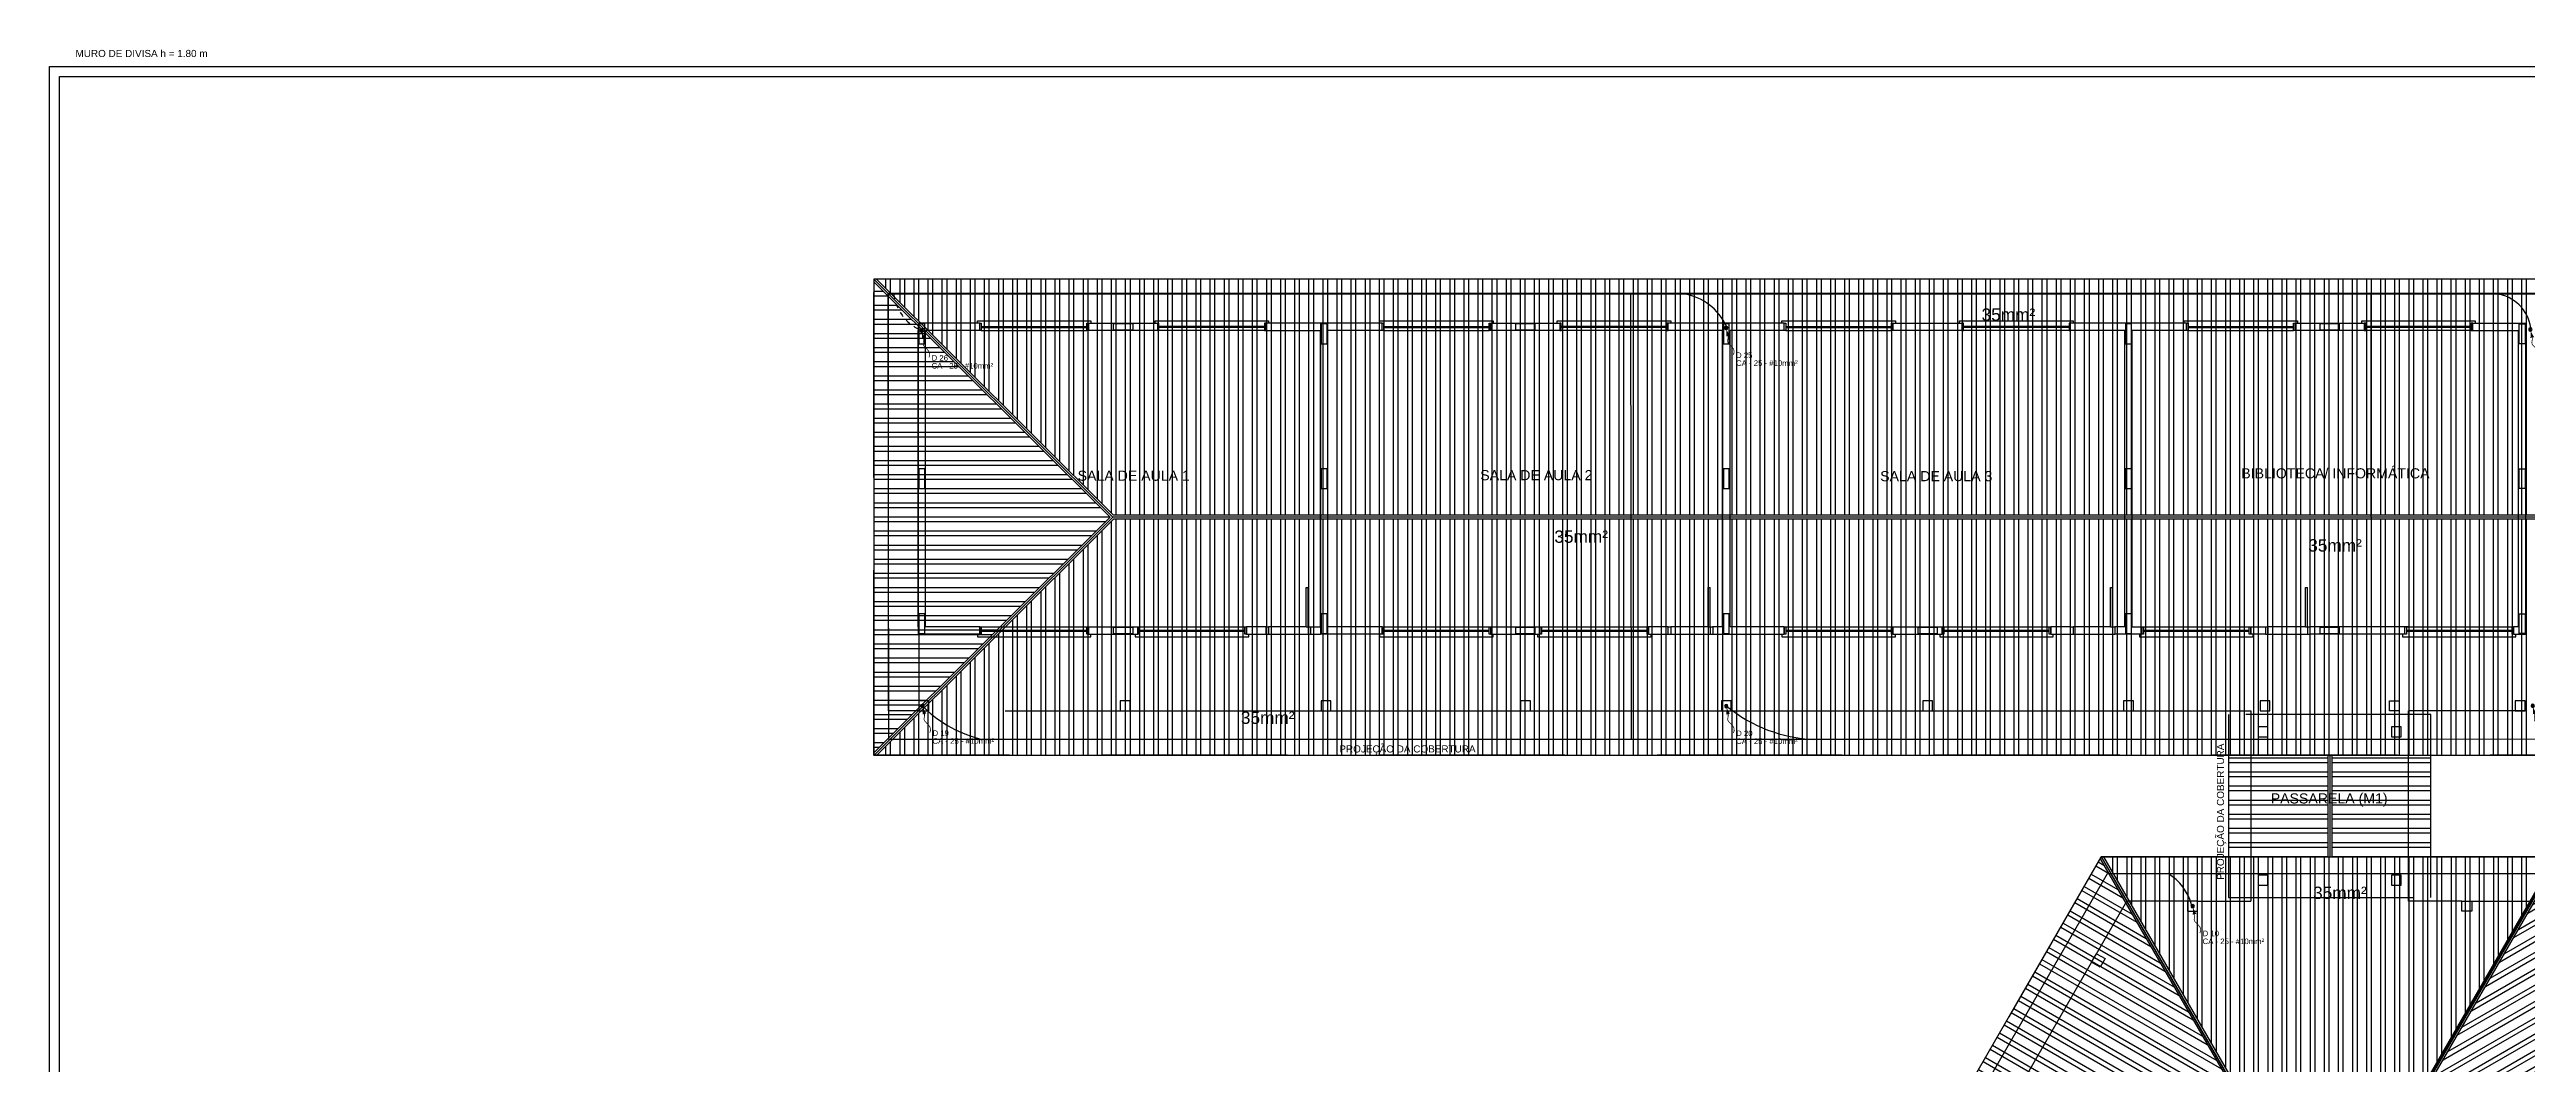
# Model space of a CAD drawing. Extents: x -192 to 167, y 237 to 369.
# Drawn here: x 67.9 to 118.1, y 327.1 to 347.6 of the extents above; entities that cross this region are included whole.
import ezdxf

# ---------------------------------------------------------------- set-up
doc = ezdxf.new("R2010")
doc.units = 0
doc.header["$LTSCALE"] = 0.1
for name, pattern in [('CONTINU', [0]), ('HIDDEN', [9.525, 6.35, -3.175]), ('TRACEJADO_G', [0.375, 0.25, -0.125]), ('TRACEJADO_P', [0.1875, 0.125, -0.0625])]:
    doc.linetypes.add(name, pattern=pattern)
doc.layers.get('0').update_dxf_attribs({"linetype": 'CONTINUOUS'})
for name, color, linetype in [('01', 1, 'CONTINUOUS'), ('100-txt_t4', 1, 'CONTINUOUS'), ('75-0', 7, 'CONTINUOUS'), ('A-MURO', 2, 'CONTINUOUS'), ('A-PAREDE', 5, 'CONTINUOUS'), ('A-PISOS-CTEL', 2, 'TRACEJADO_G'), ('A-PISOS-NIVEL', 1, 'CONTINUOUS'), ('A-REVESTIMENTO', 8, 'CONTINUOUS'), ('A-SOLEIRA', 1, 'CONTINUOUS'), ('AR-ESQ', 2, 'CONTINUOUS'), ('ARQ-MOB-VISTA', 1, 'CONTINU'), ('ARQ-TXT-1_050', 2, 'CONTINUOUS'), ('ARQ-TXT-1_075', 2, 'CONTINUOUS'), ('FARADAY', 6, 'HIDDEN'), ('GER_PARA-RAIO', 5, 'PARA-RAIO')]:
    doc.layers.add(name, color=color, linetype=linetype)
doc.styles.add('ESC-50-A20', font='arial.ttf', dxfattribs={"height": 0.1})
doc.styles.get("Standard").update_dxf_attribs({"font": 'ARIALUNI.TTF'})
doc.styles.add('T4', font='arial.ttf')
doc.linetypes.add('PARA-RAIO', pattern='A,0.5,-0.15,["/",Standard,S=0.15,R=0,X=-0.1,Y=-0.075],-0.05', length=0.7)

# ---------------------------------------------------------------- blocks, each defined once
blk = doc.blocks.new('cadnic01000124')
at = {"color": 10}
blk.add_lwpolyline([(0.09, 0.09, 0, 0.267, 0), (0.42, 0.42, 0.02, 0.02, 0)], format="xyseb", dxfattribs=at)
at = {"color": 10, "const_width": 0.0533}
blk.add_lwpolyline([(0.3, 0.3), (0.39, 0.38), (0.45, 0.46), (0.5, 0.54), (0.53, 0.62), (0.56, 0.69), (0.59, 0.75), (0.64, 0.81), (0.7, 0.85), (0.79, 0.87), (0.9, 0.9), (1.01, 0.92), (1.13, 0.96), (1.25, 1.01), (1.34, 1.09), (1.42, 1.21), (1.46, 1.37)], dxfattribs=at)
at = {"color": 2}
blk.add_circle((0, 0), 0.125, dxfattribs=at)
at = {"color": 3}
blk.add_circle((0, 0), 0.05, dxfattribs=at)
blk = doc.blocks.new('6 SALAS')
at = {"layer": 'A-MURO', "color": 251}
for p, q in [((0, -50), (0, 0)), ((0, 0), (80, 0)), ((0.2, -50), (0.2, -0.2)), ((0.2, -0.2), (79.765, -0.2))]:
    blk.add_line(p, q, dxfattribs=at)
at = {"layer": 'A-PAREDE', "color": 251}
for p, q in [((17.6, -5.2), (17.6, -11.5)), ((17.75, -11.35), (17.75, -5.35)), ((18.85, -5.35), (17.75, -5.35)), ((18.85, -5.35), (18.85, -5.2)), ((24.65, -5.35), (24.65, -5.2)), ((25.75, -5.2), (24.65, -5.2)), ((24.65, -5.2), (24.65, -5.35)), ((24.65, -5.35), (25.75, -5.35)), ((25.75, -5.2), (25.75, -11.5)), ((25.75, -5.35), (25.75, -11.35)), ((25.9, -11.35), (25.9, -5.35)), ((27, -5.35), (25.9, -5.35)), ((25.9, -11.35), (25.9, -5.35)), ((27, -5.35), (25.9, -5.35)), ((27, -5.35), (27, -5.2)), ((35.15, -5.2), (32.8, -5.2)), ((32.8, -5.35), (32.8, -5.2)), ((33.9, -11.35), (33.9, -5.35)), ((34.05, -11.35), (34.05, -5.35)), ((35.15, -5.35), (34.05, -5.35)), ((35.15, -5.35), (35.15, -5.2)), ((42.05, -11.35), (42.05, -5.35)), ((42.2, -11.35), (42.2, -5.35)), ((43.3, -5.35), (42.2, -5.35)), ((43.3, -5.35), (43.3, -5.2)), ((49.1, -5.2), (50.175, -5.2)), ((49.1, -5.35), (49.1, -5.2)), ((49.1, -5.35), (50.025, -5.35)), ((50.025, -11.35), (50.025, -5.35)), ((50.175, -11.5), (50.175, -5.2)), ((18.85, -11.5), (17.6, -11.5)), ((18.85, -11.35), (17.75, -11.35)), ((18.85, -11.35), (18.85, -11.5)), ((21.05, -11.35), (22.05, -11.35)), ((21.05, -11.35), (21.05, -11.5)), ((21.05, -11.5), (22.05, -11.5)), ((22.05, -11.35), (22.05, -11.5)), ((24.25, -11.5), (24.25, -11.35)), ((25.55, -11.35), (25.55, -11.5)), ((25.55, -11.35), (25.75, -11.35)), ((25.55, -11.5), (25.75, -11.5)), ((27, -11.5), (25.75, -11.5)), ((27, -11.5), (25.75, -11.5)), ((27, -11.35), (25.9, -11.35)), ((27, -11.35), (25.9, -11.35)), ((27, -11.35), (27, -11.5)), ((27, -11.35), (27, -11.5)), ((29.2, -11.35), (30.2, -11.35)), ((29.2, -11.35), (29.2, -11.5)), ((29.2, -11.5), (30.2, -11.5)), ((30.2, -11.35), (30.2, -11.5)), ((32.4, -11.5), (32.4, -11.35)), ((33.9, -11.35), (33.694, -11.35)), ((33.694, -11.5), (35.15, -11.5)), ((33.7, -11.35), (33.7, -11.5)), ((33.9, -11.35), (33.7, -11.35)), ((35.15, -11.35), (34.05, -11.35)), ((35.15, -11.35), (35.15, -11.5)), ((37.35, -11.35), (38.35, -11.35)), ((37.35, -11.35), (37.35, -11.5)), ((37.35, -11.5), (38.35, -11.5)), ((38.35, -11.35), (38.35, -11.5)), ((40.55, -11.5), (40.55, -11.35)), ((42.406, -11.5), (41.844, -11.5)), ((41.85, -11.35), (41.85, -11.5)), ((42.05, -11.35), (41.85, -11.35)), ((42.2, -11.35), (42.4, -11.35)), ((42.4, -11.5), (42.4, -11.35)), ((44.6, -11.35), (44.9, -11.35)), ((44.6, -11.5), (44.6, -11.35)), ((44.9, -11.5), (44.6, -11.5)), ((44.9, -11.35), (44.9, -11.5)), ((47.8, -11.35), (45.8, -11.35)), ((47.725, -11.35), (45.8, -11.35)), ((45.8, -11.35), (45.8, -11.5)), ((47.725, -11.5), (45.8, -11.5)), ((47.725, -11.5), (47.725, -11.35)), ((50.025, -11.35), (49.925, -11.35)), ((49.925, -11.5), (49.925, -11.35)), ((49.925, -11.5), (50.175, -11.5))]:
    blk.add_line(p, q, dxfattribs=at)
at = {"layer": 'A-PAREDE'}
blk.add_line((27, -5.35), (27, -5.2), dxfattribs=at)
at = {"layer": 'A-PAREDE', "color": 251}
for points in [[(18.85, -5.2), (17.6, -5.2)], [(17.6, -11.35), (17.6, -11.35), (17.6, -5.35)], [(27, -5.2), (25.75, -5.2)], [(27, -5.2), (25.75, -5.2)], [(25.75, -11.35), (25.75, -11.35), (25.75, -5.35)], [(25.75, -11.35), (25.75, -11.35), (25.75, -5.35)], [(33.9, -11.35), (33.9, -11.35), (33.9, -5.35), (32.8, -5.35)], [(43.3, -5.2), (40.95, -5.2)], [(42.05, -11.35), (42.05, -11.35), (42.05, -5.35), (40.95, -5.35)]]:
    blk.add_lwpolyline(points, dxfattribs=at)
for points in [[(17.615, -5.615), (17.735, -5.615), (17.735, -5.215), (17.615, -5.215)], [(22.45, -5.2), (22.45, -5.35), (21.05, -5.35), (21.05, -5.2)], [(21.555, -5.215), (21.555, -5.335), (21.955, -5.335), (21.955, -5.215)], [(25.765, -5.615), (25.885, -5.615), (25.885, -5.215), (25.765, -5.215)], [(25.765, -5.615), (25.885, -5.615), (25.885, -5.215), (25.765, -5.215)], [(30.6, -5.2), (30.6, -5.35), (29.2, -5.35), (29.2, -5.2)], [(29.705, -5.215), (29.705, -5.335), (30.105, -5.335), (30.105, -5.215)], [(33.915, -5.615), (34.035, -5.615), (34.035, -5.215), (33.915, -5.215)], [(38.75, -5.2), (38.75, -5.35), (37.35, -5.35), (37.35, -5.2)], [(42.065, -5.615), (42.185, -5.615), (42.185, -5.215), (42.065, -5.215)], [(46.9, -5.2), (46.9, -5.35), (45.5, -5.35), (45.5, -5.2)], [(46, -5.215), (46, -5.335), (46.4, -5.335), (46.4, -5.215)], [(50.16, -5.615), (50.04, -5.615), (50.04, -5.215), (50.16, -5.215)], [(17.615, -8.55), (17.735, -8.55), (17.735, -8.15), (17.615, -8.15)], [(25.765, -8.55), (25.885, -8.55), (25.885, -8.15), (25.765, -8.15)], [(25.765, -8.55), (25.885, -8.55), (25.885, -8.15), (25.765, -8.15)], [(33.915, -8.55), (34.035, -8.55), (34.035, -8.15), (33.915, -8.15)], [(42.065, -8.55), (42.185, -8.55), (42.185, -8.15), (42.065, -8.15)], [(50.16, -8.55), (50.04, -8.55), (50.04, -8.15), (50.16, -8.15)], [(17.615, -11.485), (17.735, -11.485), (17.735, -11.085), (17.615, -11.085)], [(21.555, -11.365), (21.555, -11.485), (21.955, -11.485), (21.955, -11.365)], [(24.65, -11.35), (24.25, -11.35), (24.25, -11.5), (24.65, -11.5)], [(25.765, -11.485), (25.885, -11.485), (25.885, -11.085), (25.765, -11.085)], [(25.765, -11.485), (25.885, -11.485), (25.885, -11.085), (25.765, -11.085)], [(27, -11.35), (27.03, -11.35), (27.03, -11.5), (27, -11.5)], [(27, -11.35), (27.03, -11.35), (27.03, -11.5), (27, -11.5)], [(29.705, -11.365), (29.705, -11.485), (30.105, -11.485), (30.105, -11.365)], [(32.8, -11.35), (32.4, -11.35), (32.4, -11.5), (32.8, -11.5)], [(33.915, -11.485), (34.035, -11.485), (34.035, -11.085), (33.915, -11.085)], [(37.855, -11.365), (37.855, -11.485), (38.255, -11.485), (38.255, -11.365)], [(40.95, -11.35), (40.55, -11.35), (40.55, -11.5), (40.95, -11.5)], [(42.065, -11.485), (42.185, -11.485), (42.185, -11.085), (42.065, -11.085)], [(46, -11.365), (46, -11.485), (46.4, -11.485), (46.4, -11.365)], [(50.16, -11.485), (50.04, -11.485), (50.04, -11.085), (50.16, -11.085)], [(17.815, -12.85), (17.615, -12.85), (17.615, -13.05), (17.815, -13.05)], [(21.895, -12.85), (21.695, -12.85), (21.695, -13.05), (21.895, -13.05)], [(25.965, -12.85), (25.765, -12.85), (25.765, -13.05), (25.965, -13.05)], [(25.965, -12.85), (25.765, -12.85), (25.765, -13.05), (25.965, -13.05)], [(30.005, -12.85), (29.805, -12.85), (29.805, -13.05), (30.005, -13.05)], [(34.075, -12.85), (33.875, -12.85), (33.875, -13.05), (34.075, -13.05)], [(38.155, -12.85), (37.955, -12.85), (37.955, -13.05), (38.155, -13.05)], [(42.225, -12.85), (42.025, -12.85), (42.025, -13.05), (42.225, -13.05)], [(44.99, -12.85), (44.79, -12.85), (44.79, -13.05), (44.99, -13.05)], [(47.41, -12.85), (47.61, -12.85), (47.61, -13.05), (47.41, -13.05)], [(50.16, -12.85), (49.96, -12.85), (49.96, -13.05), (50.16, -13.05)], [(44.95, -13.375), (44.75, -13.375), (44.75, -13.575), (44.95, -13.575)], [(47.65, -13.375), (47.45, -13.375), (47.45, -13.575), (47.65, -13.575)], [(44.95, -16.379), (44.75, -16.379), (44.75, -16.579), (44.95, -16.579)], [(47.65, -16.379), (47.45, -16.379), (47.45, -16.579), (47.65, -16.579)], [(43.32, -17.104), (43.52, -17.104), (43.52, -16.904), (43.32, -16.904)], [(49.08, -17.104), (48.88, -17.104), (48.88, -16.904), (49.08, -16.904)], [(41.652, -18.068), (41.552, -18.241), (41.378, -18.141), (41.478, -17.968)]]:
    blk.add_lwpolyline(points, close=True, dxfattribs=at)
at = {"layer": 'A-PISOS-CTEL', "color": 251, "linetype": 'TRACEJADO_G', "ltscale": 150}
for points in [[(16.7, -4.3), (75.7, -4.3), (75.7, -13.95), (16.7, -13.95)], [(44.15, -16.827), (48.25, -16.827), (48.25, -13.127), (44.15, -13.127)], [(50.827, -16.004), (41.573, -16.004), (36.945, -24.019), (41.573, -32.034), (50.827, -32.034), (55.455, -24.019)]]:
    blk.add_lwpolyline(points, close=True, dxfattribs=at)
at = {"layer": 'A-PISOS-NIVEL', "color": 251}
for p, q in [((17, -13.05), (17, -4.6)), ((75.4, -4.6), (17, -4.6)), ((17.615, -11.5), (17.615, -13.05)), ((17.615, -13.05), (17, -13.05)), ((19.365, -13.05), (44.6, -13.05)), ((19.365, -13.05), (19.365, -13.05)), ((44.6, -13.05), (44.6, -16.904)), ((50.175, -13.05), (47.8, -13.05)), ((47.8, -16.904), (47.8, -13.05)), ((41.478, -17.968), (42.092, -16.904)), ((43.32, -16.904), (42.092, -16.904)), ((43.52, -16.904), (44.6, -16.904)), ((48.88, -16.904), (47.8, -16.904)), ((49.08, -16.904), (50.308, -16.904)), ((41.378, -18.141), (38.698, -22.783))]:
    blk.add_line(p, q, dxfattribs=at)
at = {"layer": 'A-SOLEIRA', "color": 251}
for p, q in [((25.46, -11.35), (24.7, -11.35)), ((24.7, -11.5), (25.5, -11.5)), ((33.61, -11.35), (32.85, -11.35)), ((32.85, -11.5), (33.65, -11.5)), ((41.76, -11.35), (41, -11.35)), ((41, -11.5), (41.8, -11.5)), ((45.71, -11.35), (44.95, -11.35)), ((44.95, -11.5), (45.75, -11.5))]:
    blk.add_line(p, q, dxfattribs=at)
at = {"layer": 'AR-ESQ', "color": 251}
for p, q in [((18.88, -5.265), (21.02, -5.265)), ((18.88, -5.285), (21.02, -5.285)), ((18.88, -5.35), (21.02, -5.35)), ((24.62, -5.265), (22.48, -5.265)), ((24.62, -5.285), (22.48, -5.285)), ((24.62, -5.35), (22.48, -5.35)), ((27.03, -5.265), (29.17, -5.265)), ((27.03, -5.285), (29.17, -5.285)), ((27.03, -5.35), (29.17, -5.35)), ((32.77, -5.265), (30.63, -5.265)), ((32.77, -5.285), (30.63, -5.285)), ((32.77, -5.35), (30.63, -5.35)), ((35.18, -5.265), (37.32, -5.265)), ((35.18, -5.285), (37.32, -5.285)), ((35.18, -5.35), (37.32, -5.35)), ((40.92, -5.265), (38.78, -5.265)), ((40.92, -5.285), (38.78, -5.285)), ((40.92, -5.35), (38.78, -5.35)), ((43.33, -5.265), (45.47, -5.265)), ((43.33, -5.285), (45.47, -5.285)), ((43.33, -5.35), (45.47, -5.35)), ((49.07, -5.265), (46.93, -5.265)), ((49.07, -5.285), (46.93, -5.285)), ((49.07, -5.35), (46.93, -5.35)), ((25.46, -11.35), (25.46, -10.55)), ((25.46, -10.55), (25.5, -10.55)), ((25.5, -11.35), (25.5, -10.55)), ((33.61, -11.35), (33.61, -10.55)), ((33.61, -10.55), (33.65, -10.55)), ((33.65, -11.35), (33.65, -10.55)), ((41.76, -11.35), (41.76, -10.55)), ((41.76, -10.55), (41.8, -10.55)), ((41.8, -11.35), (41.8, -10.55)), ((45.71, -11.35), (45.71, -10.55)), ((45.71, -10.55), (45.75, -10.55)), ((45.75, -11.35), (45.75, -10.55)), ((18.88, -11.35), (21.02, -11.35)), ((18.88, -11.415), (21.02, -11.415)), ((18.88, -11.435), (21.02, -11.435)), ((22.08, -11.35), (24.22, -11.35)), ((22.08, -11.415), (24.22, -11.415)), ((22.08, -11.435), (24.22, -11.435)), ((24.65, -11.35), (24.7, -11.35)), ((24.65, -11.5), (24.7, -11.5)), ((24.7, -11.35), (24.7, -11.5)), ((25.46, -11.35), (25.5, -11.35)), ((25.5, -11.35), (25.5, -11.5)), ((25.5, -11.35), (25.55, -11.35)), ((25.5, -11.5), (25.55, -11.5)), ((27.03, -11.35), (29.17, -11.35)), ((27.03, -11.415), (29.17, -11.415)), ((27.03, -11.435), (29.17, -11.435)), ((30.23, -11.35), (32.37, -11.35)), ((30.23, -11.415), (32.37, -11.415)), ((30.23, -11.435), (32.37, -11.435)), ((32.8, -11.35), (32.85, -11.35)), ((32.8, -11.5), (32.85, -11.5)), ((32.85, -11.35), (32.85, -11.5)), ((33.61, -11.35), (33.65, -11.35)), ((33.65, -11.35), (33.65, -11.5)), ((33.65, -11.35), (33.7, -11.35)), ((33.65, -11.5), (33.7, -11.5)), ((35.18, -11.35), (37.32, -11.35)), ((35.18, -11.415), (37.32, -11.415)), ((35.18, -11.435), (37.32, -11.435)), ((38.38, -11.35), (40.52, -11.35)), ((38.38, -11.415), (40.52, -11.415)), ((38.38, -11.435), (40.52, -11.435)), ((40.95, -11.35), (41, -11.35)), ((40.95, -11.5), (41, -11.5)), ((41, -11.35), (41, -11.5)), ((41.76, -11.35), (41.8, -11.35)), ((41.8, -11.35), (41.8, -11.5)), ((41.8, -11.35), (41.85, -11.35)), ((41.8, -11.5), (41.85, -11.5)), ((42.43, -11.35), (44.57, -11.35)), ((42.43, -11.415), (44.57, -11.415)), ((42.43, -11.435), (44.57, -11.435)), ((44.9, -11.35), (44.95, -11.35)), ((44.9, -11.5), (44.95, -11.5)), ((44.95, -11.35), (44.95, -11.5)), ((45.71, -11.35), (45.75, -11.35)), ((45.75, -11.35), (45.75, -11.5)), ((45.75, -11.35), (45.8, -11.35)), ((45.75, -11.5), (45.8, -11.5)), ((47.755, -11.35), (49.895, -11.35)), ((47.755, -11.415), (49.895, -11.415)), ((47.755, -11.435), (49.895, -11.435))]:
    blk.add_line(p, q, dxfattribs=at)
for points in [[(18.8, -5.2), (18.8, -5.15), (21.1, -5.15), (21.1, -5.2)], [(22.4, -5.2), (22.4, -5.15), (24.7, -5.15), (24.7, -5.2)], [(26.95, -5.2), (26.95, -5.15), (29.25, -5.15), (29.25, -5.2)], [(30.55, -5.2), (30.55, -5.15), (32.85, -5.15), (32.85, -5.2)], [(35.1, -5.2), (35.1, -5.15), (37.4, -5.15), (37.4, -5.2)], [(38.7, -5.2), (38.7, -5.15), (41, -5.15), (41, -5.2)], [(43.25, -5.2), (43.25, -5.15), (45.55, -5.15), (45.55, -5.2)], [(46.85, -5.2), (46.85, -5.15), (49.15, -5.15), (49.15, -5.2)], [(18.8, -11.5), (18.8, -11.55), (21.1, -11.55), (21.1, -11.5)], [(22, -11.5), (22, -11.55), (24.3, -11.55), (24.3, -11.5)], [(26.95, -11.5), (26.95, -11.55), (29.25, -11.55), (29.25, -11.5)], [(30.15, -11.5), (30.15, -11.55), (32.45, -11.55), (32.45, -11.5)], [(35.1, -11.5), (35.1, -11.55), (37.4, -11.55), (37.4, -11.5)], [(38.3, -11.5), (38.3, -11.55), (40.6, -11.55), (40.6, -11.5)], [(42.35, -11.5), (42.35, -11.55), (44.65, -11.55), (44.65, -11.5)], [(47.675, -11.5), (47.675, -11.55), (49.975, -11.55), (49.975, -11.5)]]:
    blk.add_lwpolyline(points, dxfattribs=at)
for points in [[(18.85, -5.2), (18.88, -5.2), (18.88, -5.35), (18.85, -5.35)], [(21.02, -5.2), (21.05, -5.2), (21.05, -5.35), (21.02, -5.35)], [(22.48, -5.2), (22.45, -5.2), (22.45, -5.35), (22.48, -5.35)], [(24.65, -5.2), (24.62, -5.2), (24.62, -5.35), (24.65, -5.35)], [(27, -5.2), (27.03, -5.2), (27.03, -5.35), (27, -5.35)], [(29.17, -5.2), (29.2, -5.2), (29.2, -5.35), (29.17, -5.35)], [(30.63, -5.2), (30.6, -5.2), (30.6, -5.35), (30.63, -5.35)], [(32.8, -5.2), (32.77, -5.2), (32.77, -5.35), (32.8, -5.35)], [(35.15, -5.2), (35.18, -5.2), (35.18, -5.35), (35.15, -5.35)], [(37.32, -5.2), (37.35, -5.2), (37.35, -5.35), (37.32, -5.35)], [(38.78, -5.2), (38.75, -5.2), (38.75, -5.35), (38.78, -5.35)], [(40.95, -5.2), (40.92, -5.2), (40.92, -5.35), (40.95, -5.35)], [(43.3, -5.2), (43.33, -5.2), (43.33, -5.35), (43.3, -5.35)], [(45.47, -5.2), (45.5, -5.2), (45.5, -5.35), (45.47, -5.35)], [(46.93, -5.2), (46.9, -5.2), (46.9, -5.35), (46.93, -5.35)], [(49.1, -5.2), (49.07, -5.2), (49.07, -5.35), (49.1, -5.35)], [(18.85, -11.35), (18.88, -11.35), (18.88, -11.5), (18.85, -11.5)], [(21.02, -11.35), (21.05, -11.35), (21.05, -11.5), (21.02, -11.5)], [(22.05, -11.35), (22.08, -11.35), (22.08, -11.5), (22.05, -11.5)], [(24.22, -11.35), (24.25, -11.35), (24.25, -11.5), (24.22, -11.5)], [(29.17, -11.35), (29.2, -11.35), (29.2, -11.5), (29.17, -11.5)], [(30.2, -11.35), (30.23, -11.35), (30.23, -11.5), (30.2, -11.5)], [(32.37, -11.35), (32.4, -11.35), (32.4, -11.5), (32.37, -11.5)], [(35.15, -11.35), (35.18, -11.35), (35.18, -11.5), (35.15, -11.5)], [(37.32, -11.35), (37.35, -11.35), (37.35, -11.5), (37.32, -11.5)], [(38.35, -11.35), (38.38, -11.35), (38.38, -11.5), (38.35, -11.5)], [(40.52, -11.35), (40.55, -11.35), (40.55, -11.5), (40.52, -11.5)], [(42.4, -11.35), (42.43, -11.35), (42.43, -11.5), (42.4, -11.5)], [(44.57, -11.35), (44.6, -11.35), (44.6, -11.5), (44.57, -11.5)], [(47.725, -11.35), (47.755, -11.35), (47.755, -11.5), (47.725, -11.5)], [(49.895, -11.35), (49.925, -11.35), (49.925, -11.5), (49.895, -11.5)]]:
    blk.add_lwpolyline(points, close=True, dxfattribs=at)
at = {"layer": 'AR-ESQ'}
blk.add_lwpolyline([(27, -5.2), (27.03, -5.2), (27.03, -5.35), (27, -5.35)], close=True, dxfattribs=at)
at = {"layer": 'ARQ-TXT-1_050', "color": 251, "char_height": 0.2048, "attachment_point": 1, "style": 'ESC-50-A20'}
for s, width, insert in [('\\pi0.48466;SALA DE AULA 1', 2.70678, (20.347, -8.185)), ('\\pi0.49541;SALA DE AULA 2', 2.76572, (28.494, -8.174)), ('\\pi0.49437;SALA DE AULA 3', 2.76572, (36.598, -8.194)), ('\\pi0.56859;BIBLIOTECA/ INFORMÁTICA       ', 4.46064, (43.841, -8.137)), ('\\pi1.2976;PASSARELA (M1)       ', 4.46064, (43.708, -14.721))]:
    blk.add_mtext_dynamic_manual_height_columns(s, width=width, gutter_width=1, heights=[0], dxfattribs=dict(at, insert=insert))
at = {"layer": 'ARQ-TXT-1_075', "color": 251, "style": 'ESC-50-A20'}
for s, p in [('MURO DE DIVISA h = 1.80 m', (0.526, 0.192)), ('PROJEÇÃO DA COBERTURA', (26.135, -13.893))]:
    blk.add_text(s, height=0.144, dxfattribs=at).set_placement(p)
blk.add_text('PROJEÇÃO DA COBERTURA', height=0.144, rotation=90, dxfattribs=at).set_placement((44.06, -16.473))
blk = doc.blocks.new('cob 1')
at = {"layer": '01'}
h = blk.add_hatch(dxfattribs=at)
h.set_pattern_fill('ANSI32', color=252, scale=0.03, angle=105)
h.set_pattern_definition([(150, (-218.8828, -310.89744), (-0.142875, -0.24746676), []), (150, (-218.91765, -310.76733), (-0.142875, -0.24746676), [])])
h.paths.add_polyline_path([(9.408, 19.955), (7.541, 16.722), (11.274, 16.722)])
h.paths.add_polyline_path([(9.408, 19.955), (6.693, 24.657), (2.112, 16.722), (7.541, 16.722)])
at = {"layer": 'A-PISOS-NIVEL'}
h = blk.add_hatch(dxfattribs=at)
h.set_pattern_fill('ANSI32', color=252, scale=0.03, angle=165)
h.set_pattern_definition([(210, (-218.8828, -310.89744), (0.142875, -0.24746676), []), (210, (-219.0129, -310.86258), (0.142875, -0.24746676), [])])
h.paths.add_polyline_path([(15.994, 24.657), (13.28, 19.955), (15.146, 16.722), (20.575, 16.722)])
h.paths.add_polyline_path([(13.28, 19.955), (11.413, 16.722), (15.146, 16.722)])
at = {"layer": 'A-REVESTIMENTO'}
h = blk.add_hatch(dxfattribs=at)
h.set_pattern_fill('ANSI32', color=252, scale=0.03, angle=135)
h.set_pattern_definition([(180, (-221.86704, -29.45444), (-6e-17, -0.28575), []), (180, (-221.9623, -29.3592), (-6e-17, -0.28575), [])])
h.paths.add_polyline_path([(11.304, 26.747), (9.294, 26.747), (9.294, 24.697), (11.304, 24.697)])
h = blk.add_hatch(dxfattribs=at)
h.set_pattern_fill('ANSI32', color=252, scale=0.03, angle=135)
h.set_pattern_definition([(180, (-219.77704, -29.45444), (-6e-17, -0.28575), []), (180, (-219.8723, -29.3592), (-6e-17, -0.28575), [])])
h.paths.add_polyline_path([(13.394, 26.747), (11.384, 26.747), (11.384, 24.697), (13.394, 24.697)])
at = {"layer": 'ARQ-MOB-VISTA'}
h = blk.add_hatch(dxfattribs=at)
h.set_pattern_fill('ANSI32', color=252, scale=0.03, angle=135, style=0)
h.set_pattern_definition([(180, (-227.0328, -310.89744), (-6e-17, -0.28575), []), (180, (-227.12804, -310.8022), (-6e-17, -0.28575), [])])
h.paths.add_polyline_path([(-18.156, 36.34), (-18.156, 26.803), (-13.369, 31.572)])
at = {"layer": 'ARQ-MOB-VISTA', "linetype": 'ByBlock'}
h = blk.add_hatch(dxfattribs=at)
h.set_pattern_fill('ANSI32', color=252, scale=0.03, angle=45, style=0)
h.paths.add_polyline_path([(40.787, 36.397), (-18.1, 36.397), (-13.296, 31.612), (35.984, 31.612)])
h = blk.add_hatch(dxfattribs=at)
h.set_pattern_fill('ANSI32', color=252, scale=0.03, angle=45, style=0)
h.paths.add_polyline_path([(35.984, 31.532), (-13.296, 31.532), (-18.1, 26.747), (-11.166, 26.747), (40.787, 26.747)])
at = {"layer": 'ARQ-MOB-VISTA'}
h = blk.add_hatch(dxfattribs=at)
h.set_pattern_fill('ANSI32', color=252, scale=0.03, angle=45, style=0)
h.set_pattern_definition([(90, (-218.8828, -310.89744), (-0.28575, 6e-17), []), (90, (-218.78754, -310.8022), (-0.28575, 6e-17), [])])
h.paths.add_polyline_path([(15.925, 24.697), (6.763, 24.697), (9.477, 19.995), (13.21, 19.995)])
h.paths.add_polyline_path([(13.21, 19.995), (9.477, 19.995), (11.344, 16.762)])
at = {"layer": '01', "color": 252}
for p, q in [((11.304, 26.747), (11.304, 24.697)), ((11.344, 26.747), (11.344, 24.697)), ((11.384, 26.747), (11.384, 24.697))]:
    blk.add_line(p, q, dxfattribs=at)
for points in [[(9.294, 26.747), (9.294, 24.697)], [(13.394, 24.697), (13.394, 26.747)]]:
    blk.add_lwpolyline(points, dxfattribs=at)
at = {"layer": 'A-PISOS-NIVEL', "color": 252}
for p, q in [((40.844, 36.397), (-18.156, 36.397)), ((-18.156, 36.397), (-13.313, 31.572)), ((-18.156, 36.34), (-13.369, 31.572)), ((-18.1, 36.397), (-13.296, 31.612)), ((-18.156, 26.747), (-13.313, 31.572)), ((-18.156, 26.803), (-13.369, 31.572)), ((-18.1, 26.747), (-13.296, 31.532)), ((36, 31.572), (-13.313, 31.572)), ((35.984, 31.612), (-13.296, 31.612)), ((35.984, 31.532), (-13.296, 31.532)), ((-11.166, 26.747), (-18.156, 26.747)), ((40.844, 26.747), (-11.166, 26.747)), ((2.089, 16.682), (6.716, 24.697)), ((6.693, 24.657), (9.408, 19.955)), ((6.716, 24.697), (15.971, 24.697)), ((6.716, 24.697), (9.431, 19.995)), ((6.763, 24.697), (9.477, 19.995)), ((13.21, 19.995), (15.925, 24.697)), ((13.257, 19.995), (15.971, 24.697)), ((13.28, 19.955), (15.994, 24.657))]:
    blk.add_line(p, q, dxfattribs=at)
blk.add_lwpolyline([(-18.156, 36.397), (-18.156, 26.747)], dxfattribs=at)

msp = doc.modelspace()

# ---------------------------------------------------------------- block references
at = {"layer": 'FARADAY', "color": 6, "linetype": 'ByBlock'}
msp.add_blockref('6 SALAS', (67.921, 347.257), dxfattribs=at)

# ---------------------------------------------------------------- next in the draw order: linework, layer by layer
at = {"layer": 'GER_PARA-RAIO'}
for p, q in [((84.926, 333.627), (84.917, 342.652)), ((84.917, 342.652), (143.326, 342.644)), ((99.972, 333.627), (99.962, 342.652)), ((114.972, 333.627), (114.962, 342.652)), ((116.162, 333.627), (84.926, 333.627)), ((143.317, 333.662), (116.162, 333.627)), ((118.53, 330.912), (109.621, 315.483)), ((118.553, 315.523), (109.69, 330.912))]:
    msp.add_line(p, q, dxfattribs=at)
msp.add_lwpolyline([(109.621, 315.483), (105.167, 323.198), (109.621, 330.912), (118.53, 330.912), (122.984, 323.198), (118.53, 315.483)], close=True, dxfattribs=at)
at = {"layer": 'GER_PARA-RAIO', "linetype": 'TRACEJADO_P'}
msp.add_arc((85.934, 342.764), 0.917, 186.9729, 246.1204, dxfattribs=at)
at = {"layer": 'GER_PARA-RAIO'}
for centre, radius, start, end in [((100.842, 341.498), 1.17, 25.1723, 80.5181), ((117.402, 341.857), 0.801, 7.7351, 83.4548), ((87.406, 336.097), 2.537, 225.9059, 256.7524), ((103.8, 336.616), 2.992, 231.1935, 267.2832), ((110.285, 329.994), 1.077, 15.2357, 58.445)]:
    msp.add_arc(centre, radius, start, end, dxfattribs=at)

# ---------------------------------------------------------------- next in the draw order: block references
msp.add_blockref('cob 1', (102.778, 306.556))
at = {"layer": '75-0', "xscale": -0.2812499999999999, "yscale": 0.28125, "zscale": 0.28125, "rotation": 148.2189294398063}
for p in [(85.593, 341.907), (101.893, 341.962), (118.188, 341.93), (85.611, 334.307), (101.895, 334.303), (118.236, 334.31), (111.346, 330.25)]:
    msp.add_blockref('cadnic01000124', p, dxfattribs=at)

# ---------------------------------------------------------------- next in the draw order: texts
at = {"layer": '100-txt_t4', "style": 'T4'}
for s, p in [('D 26', (85.794, 341.299)), ('CA - 25 - #10mm²', (102.094, 341.194)), ('D 25', (102.094, 341.354)), ('CA - 25 - #10mm²', (85.794, 341.139)), ('D 19', (85.812, 333.7)), ('D 20', (102.096, 333.696)), ('CA - 25 - #10mm²', (85.812, 333.54)), ('CA - 25 - #10mm²', (102.096, 333.536)), ('D 10', (111.547, 329.643)), ('CA - 25 - #10mm²', (111.547, 329.483))]:
    msp.add_text(s, height=0.1125, dxfattribs=at).set_placement(p)
at = {"layer": 'FARADAY', "color": 2}
for p in [(107.068, 342.107), (98.412, 337.611), (113.687, 337.433), (92.061, 333.944), (113.786, 330.397)]:
    msp.add_text('35mm²', height=0.25, dxfattribs=at).set_placement(p)

doc.saveas('drawing.dxf')
